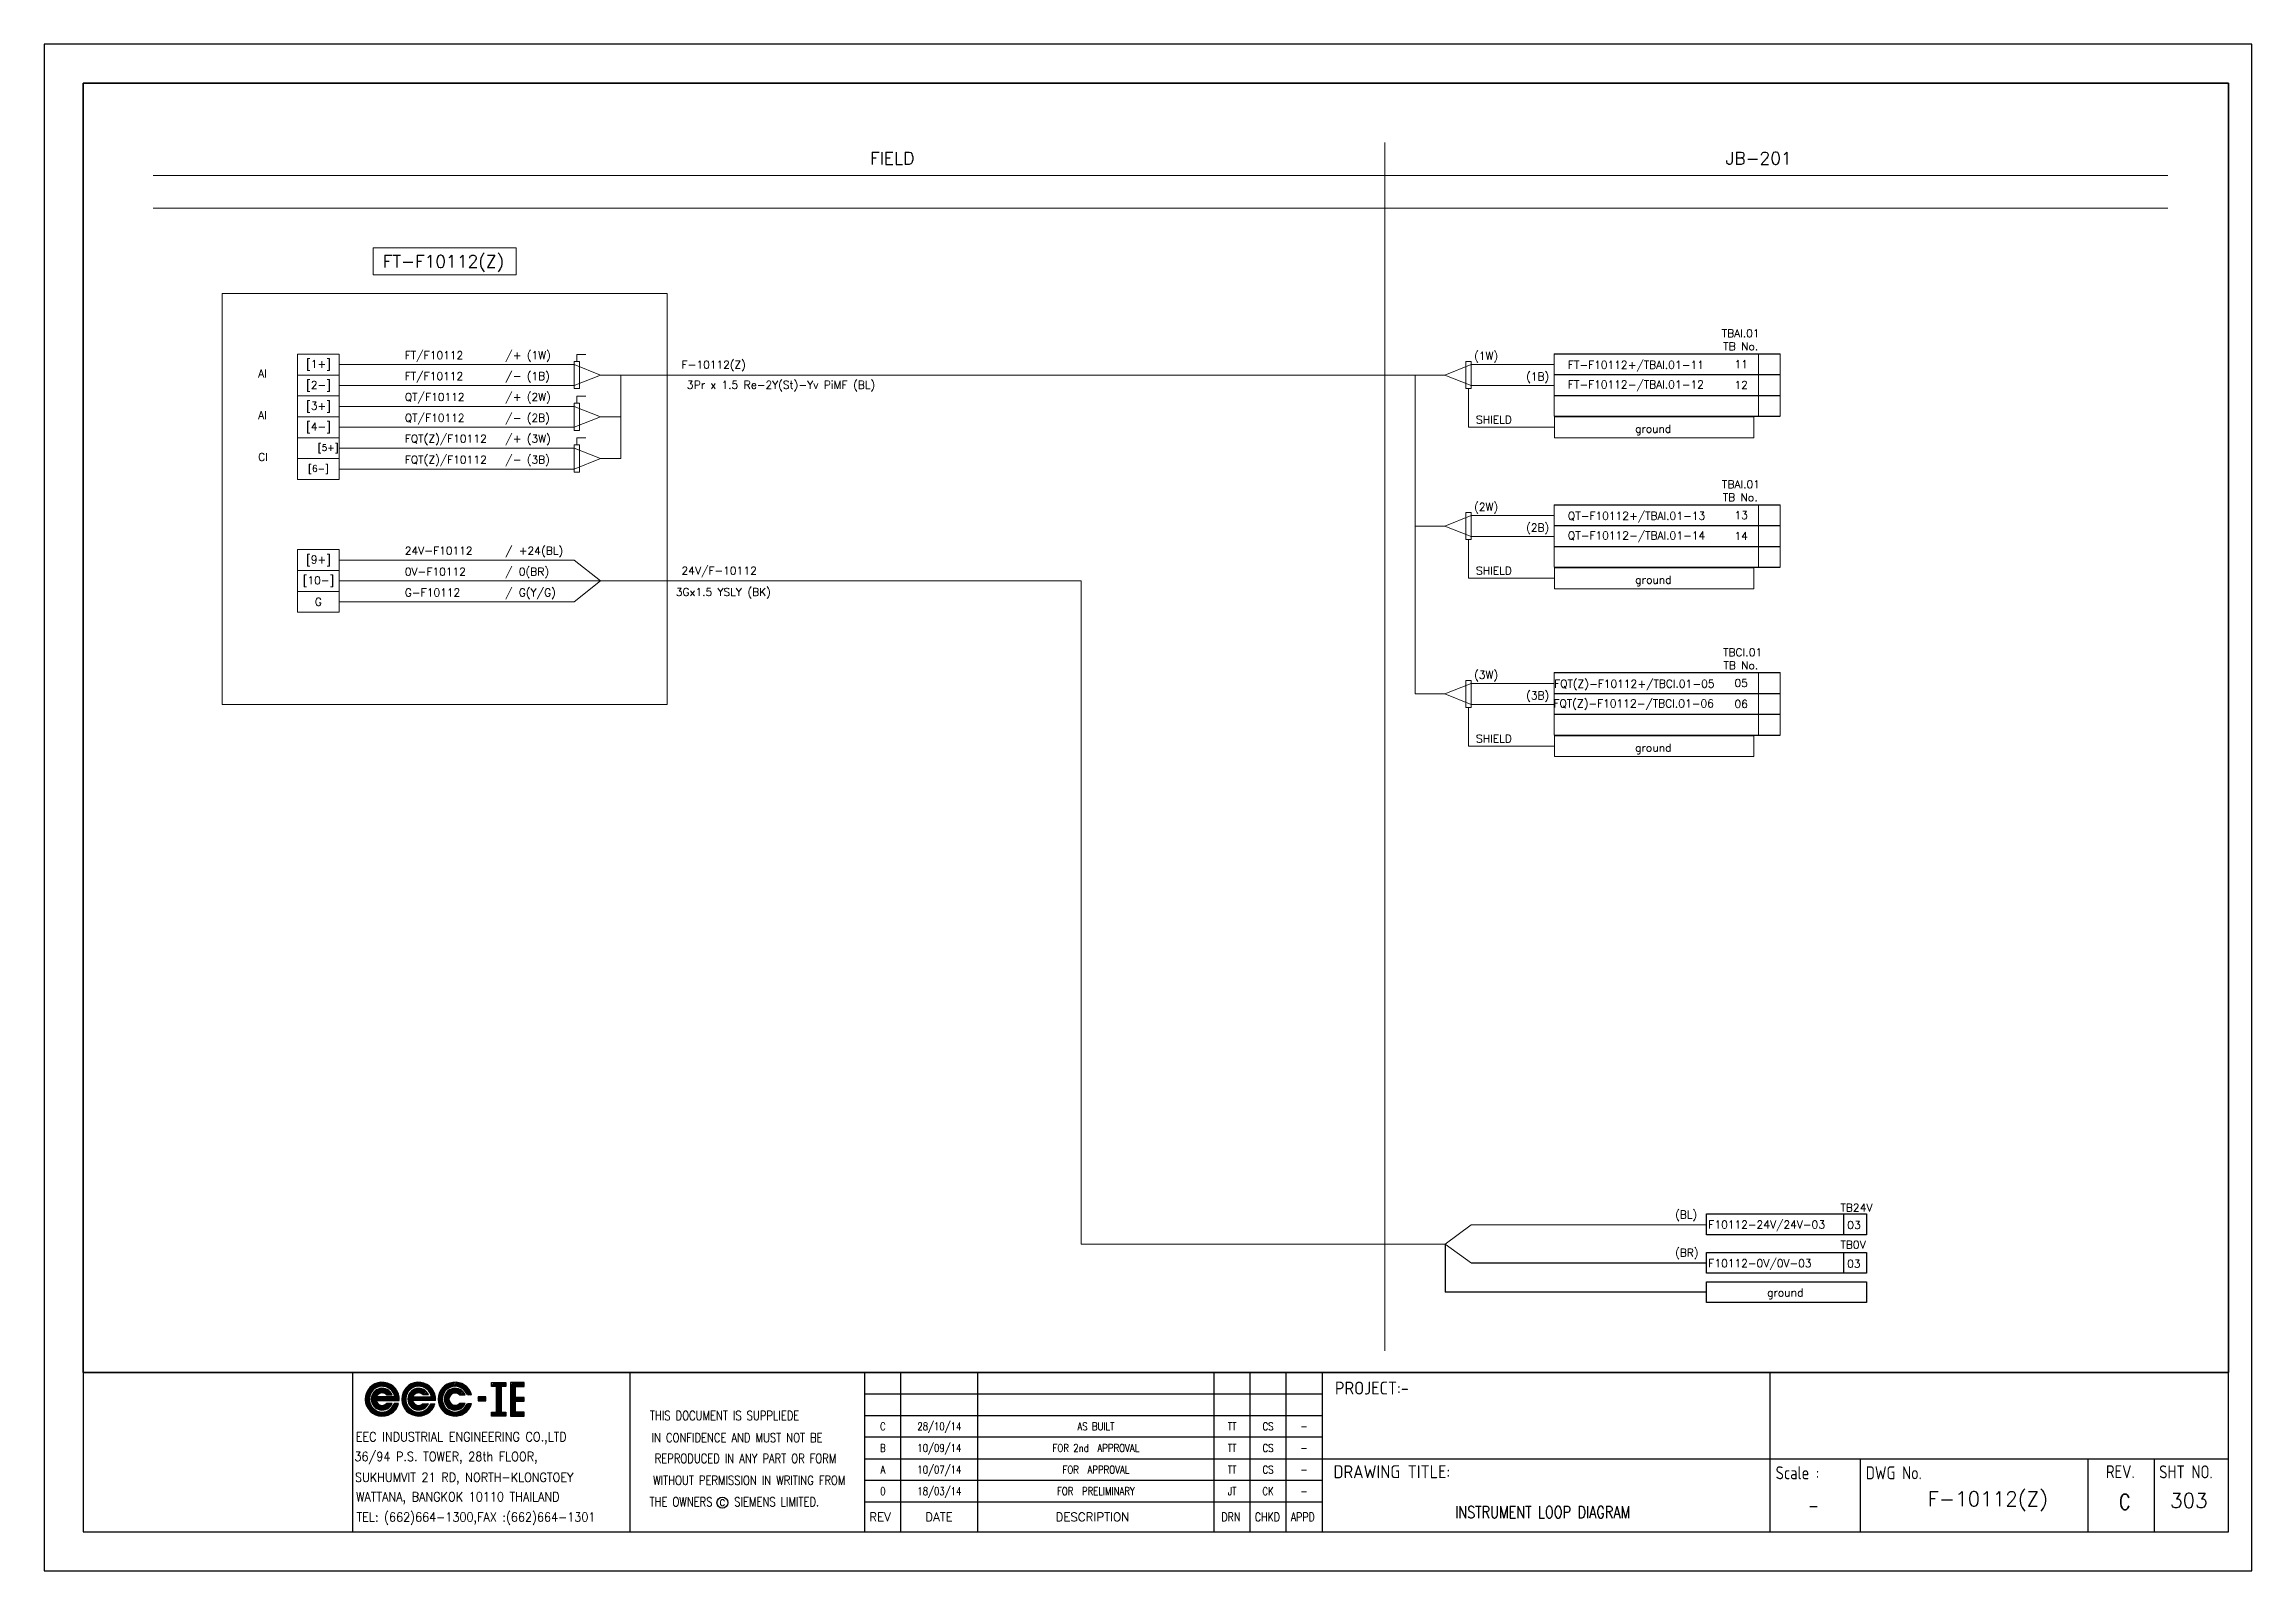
# Model space of a CAD drawing. Header units: millimetres. Extents: x -14942 to 24072, y -50285 to 2207.
# Drawn here: x 1597.5 to 2020.5, y -4897.6 to -4605.1 of the extents above; entities that cross this region are included whole.
import ezdxf
from ezdxf.enums import TextEntityAlignment as Align

# ---------------------------------------------------------------- set-up
doc = ezdxf.new("R2010")
doc.units = ezdxf.units.MM
doc.header["$MEASUREMENT"] = 0
doc.layers.get('0').update_dxf_attribs({"linetype": 'CONTINUOUS'})
for name, color, linetype in [('52049_PAPER A4$0$Frame_A1', 253, 'CONTINUOUS'), ('BORDER', 3, 'CONTINUOUS'), ('INSTRU', 4, 'CONTINUOUS'), ('INSTRUMENT', 1, 'CONTINUOUS'), ('LINE', 3, 'CONTINUOUS'), ('TEXT', 2, 'CONTINUOUS')]:
    doc.layers.add(name, color=color, linetype=linetype)
doc.styles.add('52049_PAPER A4$0$ISO Proportional', font='isocp.shx')
doc.styles.add('52049_PAPER A4$0$ROMANS', font='isocp.shx')
doc.styles.add('52049_PAPER A4$0$Romans-title', font='romans.shx')
doc.styles.add('ROMANS', font='romans')

# ---------------------------------------------------------------- blocks, each defined once
blk = doc.blocks.new('52049_PAPER A4$0$eec-ie')
at = {"layer": '52049_PAPER A4$0$Frame_A1', "color": 0, "lineweight": -3}
for p, q in [((0, 0), (0.87, 0.87)), ((0, -0.08), (0.3, 0.22)), ((0, -0.16), (0.26, 0.1)), ((0, -0.23), (0.24, 0)), ((0.01, 0.09), (0.78, 0.86)), ((0.04, 0.2), (0.68, 0.83)), ((0.09, 0.32), (0.55, 0.78)), ((0.26, 0.57), (0.3, 0.62)), ((0.34, -0.12), (1, 0.53)), ((0.35, -0.04), (0.92, 0.53)), ((0.35, -0.19), (1.07, 0.52)), ((0.36, 0.05), (0.82, 0.51)), ((0.37, -0.26), (0.66, 0.04)), ((0.39, -0.32), (0.74, 0.04)), ((0.4, 0.17), (0.7, 0.47)), ((0.41, -0.37), (0.82, 0.04)), ((1.69, 0.04), (0.64, 0.04)), ((0.65, 0.57), (0.96, 0.88)), ((0.68, -0.17), (0.9, 0.04)), ((0.76, -0.17), (0.98, 0.04)), ((0.77, 0.62), (1.03, 0.88)), ((0.84, -0.17), (1.05, 0.04)), ((0.87, 0.64), (1.1, 0.87)), ((0.87, 0.25), (1.13, 0.51)), ((0.92, -0.17), (1.13, 0.04)), ((0.95, 0.64), (1.17, 0.86)), ((0.96, 0.26), (1.19, 0.49)), ((1, -0.17), (1.21, 0.04)), ((1.03, 0.64), (1.23, 0.84)), ((1.03, 0.25), (1.24, 0.46)), ((1.07, -0.17), (1.29, 0.04)), ((1.09, 0.24), (1.29, 0.44)), ((1.1, 0.63), (1.29, 0.82)), ((1.15, 0.21), (1.34, 0.4)), ((1.15, -0.17), (1.37, 0.04)), ((1.16, 0.62), (1.35, 0.8)), ((1.19, 0.18), (1.38, 0.37)), ((1.22, 0.6), (1.4, 0.78)), ((1.22, 0.15), (1.54, 0.15)), ((1.23, -0.17), (1.44, 0.04)), ((1.25, 0.15), (1.42, 0.33)), ((1.28, 0.57), (1.45, 0.75)), ((1.31, -0.17), (1.52, 0.04)), ((1.32, 0.15), (1.46, 0.29)), ((1.33, 0.55), (1.5, 0.72)), ((1.38, 0.52), (1.54, 0.69)), ((1.39, -0.17), (1.6, 0.04)), ((1.4, 0.15), (1.49, 0.24)), ((1.42, 0.49), (1.59, 0.65)), ((1.46, 0.45), (1.63, 0.62)), ((1.46, -0.17), (1.68, 0.04)), ((1.48, 0.15), (1.52, 0.19)), ((1.5, 0.41), (1.67, 0.58)), ((1.54, 0.37), (1.71, 0.54)), ((1.54, -0.17), (1.9, 0.18)), ((1.57, 0.33), (1.74, 0.49)), ((1.6, 0.28), (1.77, 0.45)), ((1.62, -0.17), (1.91, 0.12)), ((1.63, 0.23), (1.8, 0.4)), ((1.65, 0.17), (1.83, 0.35)), ((1.67, 0.11), (1.86, 0.3)), ((1.69, 0.05), (1.88, 0.24)), ((1.7, -0.17), (1.93, 0.06)), ((2.09, -0.09), (2.37, 0.19)), ((2.1, -0.01), (2.51, 0.41)), ((2.1, -0.17), (2.34, 0.08)), ((2.11, 0.08), (2.88, 0.86)), ((2.13, 0.18), (2.78, 0.83)), ((2.18, 0.31), (2.65, 0.78)), ((2.31, 0.52), (2.45, 0.65)), ((2.44, -0.05), (3.02, 0.52)), ((2.44, -0.13), (3.1, 0.52)), ((2.45, -0.2), (2.78, 0.13)), ((2.46, 0.04), (2.93, 0.51)), ((2.46, -0.26), (2.76, 0.04)), ((2.48, -0.32), (2.84, 0.04)), ((2.49, 0.15), (2.81, 0.47)), ((2.56, 0.45), (2.97, 0.87)), ((2.72, -0.17), (2.92, 0.04)), ((2.73, 0.04), (3.79, 0.04)), ((2.77, 0.59), (3.06, 0.87)), ((2.79, -0.17), (3, 0.04)), ((2.84, 0.19), (3.17, 0.51)), ((2.87, -0.17), (3.08, 0.04)), ((2.89, 0.63), (3.13, 0.87)), ((2.95, -0.17), (3.15, 0.04)), ((2.98, 0.64), (3.2, 0.86)), ((2.98, 0.26), (3.23, 0.5)), ((3.03, -0.17), (3.23, 0.04)), ((3.06, 0.65), (3.27, 0.85)), ((3.07, 0.26), (3.29, 0.48)), ((3.11, -0.17), (3.31, 0.04)), ((3.14, 0.64), (3.33, 0.83)), ((3.14, 0.25), (3.34, 0.46)), ((3.18, -0.17), (3.39, 0.04)), ((3.2, 0.24), (3.39, 0.43)), ((3.21, 0.63), (3.39, 0.81)), ((3.25, 0.21), (3.44, 0.4)), ((3.26, -0.17), (3.47, 0.04)), ((3.27, 0.62), (3.44, 0.79)), ((3.29, 0.18), (3.48, 0.36)), ((3.62, 0.16), (3.31, 0.16)), ((3.33, 0.6), (3.5, 0.77)), ((3.34, -0.17), (3.54, 0.04)), ((3.36, 0.16), (3.52, 0.32)), ((3.38, 0.57), (3.55, 0.74)), ((3.42, -0.17), (3.62, 0.04)), ((3.43, 0.55), (3.59, 0.71)), ((3.43, 0.16), (3.55, 0.28)), ((3.48, 0.52), (3.64, 0.68)), ((3.5, -0.17), (3.7, 0.04)), ((3.51, 0.16), (3.58, 0.23)), ((3.52, 0.48), (3.68, 0.64)), ((3.57, 0.45), (3.72, 0.61)), ((3.57, -0.17), (3.78, 0.04)), ((3.59, 0.16), (3.61, 0.18)), ((3.6, 0.41), (3.76, 0.57)), ((3.64, 0.37), (3.8, 0.53)), ((3.65, -0.17), (3.99, 0.17)), ((3.67, 0.32), (3.83, 0.48)), ((3.7, 0.27), (3.87, 0.44)), ((3.73, 0.22), (3.9, 0.39)), ((3.73, -0.17), (4, 0.11)), ((3.75, 0.17), (3.92, 0.34)), ((3.77, 0.11), (3.95, 0.28)), ((3.79, 0.05), (3.97, 0.23)), ((3.81, -0.17), (4.02, 0.04)), ((4.18, -0.03), (4.57, 0.36)), ((4.18, -0.11), (4.47, 0.18)), ((4.18, -0.18), (4.43, 0.07)), ((4.19, 0.06), (5, 0.86)), ((4.21, 0.16), (4.9, 0.84)), ((4.25, 0.28), (4.78, 0.8)), ((4.34, 0.45), (4.61, 0.71)), ((4.53, -0.15), (5.2, 0.53)), ((4.53, -0.07), (5.13, 0.53)), ((4.54, 0.02), (5.04, 0.52)), ((4.54, -0.22), (4.86, 0.1)), ((4.57, 0.12), (4.93, 0.49)), ((4.69, 0.48), (5.08, 0.87)), ((4.69, 0.32), (4.73, 0.37)), ((4.88, 0.59), (5.16, 0.88)), ((4.96, 0.2), (5.27, 0.52)), ((4.99, 0.63), (5.24, 0.87)), ((5.08, 0.64), (5.31, 0.86)), ((5.09, 0.25), (5.33, 0.5)), ((5.16, 0.64), (5.37, 0.85)), ((5.17, 0.26), (5.39, 0.48)), ((5.24, 0.64), (5.43, 0.83)), ((5.24, 0.25), (5.44, 0.46)), ((5.3, 0.63), (5.49, 0.82)), ((5.3, 0.23), (5.49, 0.43)), ((5.35, 0.2), (5.54, 0.39)), ((5.37, 0.61), (5.55, 0.79)), ((5.39, 0.17), (5.58, 0.36)), ((5.4, 0.15), (5.72, 0.15)), ((5.42, 0.59), (5.6, 0.77)), ((5.46, 0.15), (5.62, 0.32)), ((5.48, 0.57), (5.65, 0.74)), ((5.53, 0.54), (5.7, 0.71)), ((5.53, 0.15), (5.65, 0.27)), ((5.58, 0.51), (5.74, 0.68)), ((5.61, 0.15), (5.68, 0.23)), ((5.62, 0.47), (5.79, 0.64)), ((5.66, 0.44), (5.83, 0.6)), ((5.69, 0.15), (5.71, 0.18)), ((5.7, 0.4), (5.87, 0.56)), ((5.73, 0.36), (5.9, 0.52)), ((5.77, 0.31), (5.94, 0.48)), ((5.8, 0.26), (5.97, 0.43)), ((5.82, 0.21), (6, 0.38)), ((5.85, 0.15), (6.02, 0.33)), ((6.09, 0.15), (5.85, 0.15)), ((5.92, 0.15), (6.05, 0.28)), ((6, 0.15), (6.07, 0.22)), ((6.08, 0.15), (6.09, 0.16)), ((6.9, 0.04), (6.46, 0.04)), ((6.46, 0.04), (6.46, -0.18)), ((6.46, -0.01), (6.51, 0.04)), ((6.46, -0.09), (6.59, 0.04)), ((6.46, -0.17), (6.66, 0.04)), ((6.52, -0.18), (6.74, 0.04)), ((6.6, -0.18), (6.82, 0.04)), ((6.68, -0.18), (6.9, 0.04)), ((6.9, -0.18), (6.9, 0.04)), ((7.23, 0.68), (7.41, 0.86)), ((7.27, 0.64), (7.49, 0.86)), ((7.35, 0.64), (7.57, 0.86)), ((7.43, 0.64), (7.65, 0.86)), ((7.5, 0.64), (7.72, 0.86)), ((7.51, 0.57), (7.8, 0.86)), ((7.51, 0.49), (7.88, 0.86)), ((7.51, 0.41), (7.96, 0.86)), ((7.51, 0.34), (7.78, 0.61)), ((7.51, 0.26), (7.78, 0.53)), ((7.51, 0.18), (7.78, 0.45)), ((7.51, 0.1), (7.78, 0.38)), ((7.51, 0.02), (7.78, 0.3)), ((7.51, -0.05), (7.78, 0.22)), ((7.51, -0.13), (7.78, 0.14)), ((7.51, -0.21), (7.78, 0.07)), ((7.82, 0.64), (8.04, 0.86)), ((7.89, 0.64), (8.06, 0.81)), ((7.97, 0.64), (8.06, 0.73)), ((8.05, 0.64), (8.06, 0.65)), ((8.33, 0.46), (8.74, 0.86)), ((8.33, 0.54), (8.66, 0.86)), ((8.33, 0.38), (8.82, 0.86)), ((8.33, 0.69), (8.5, 0.86)), ((8.33, 0.62), (8.58, 0.86)), ((8.33, 0.3), (8.61, 0.58)), ((8.33, 0.23), (8.61, 0.5)), ((8.33, 0.15), (8.61, 0.42)), ((8.33, 0.07), (8.61, 0.35)), ((8.33, -0.01), (8.61, 0.27)), ((8.33, -0.09), (8.61, 0.19)), ((8.33, -0.16), (8.61, 0.11)), ((8.33, -0.24), (8.61, 0.03)), ((8.33, -0.4), (8.74, 0.01)), ((8.33, -0.32), (8.66, 0.01)), ((8.33, -0.48), (8.82, 0.01)), ((8.67, 0.64), (8.89, 0.86)), ((8.68, -0.21), (8.9, 0.01)), ((8.75, 0.64), (8.97, 0.86)), ((8.75, -0.21), (8.97, 0.01)), ((8.83, 0.64), (9.05, 0.86)), ((8.83, -0.21), (9.05, 0.01)), ((8.91, 0.64), (9.11, 0.84)), ((8.99, 0.64), (9.11, 0.76)), ((9.06, 0.64), (9.11, 0.69)), ((0.02, -0.3), (0.23, -0.08)), ((0.03, -0.36), (0.23, -0.16)), ((0.05, -0.42), (0.24, -0.23)), ((0.07, -0.47), (0.26, -0.29)), ((0.1, -0.53), (0.27, -0.35)), ((0.12, -0.58), (0.3, -0.4)), ((0.15, -0.63), (0.32, -0.46)), ((0.19, -0.67), (0.35, -0.5)), ((0.22, -0.72), (0.39, -0.55)), ((0.26, -0.76), (0.42, -0.59)), ((0.3, -0.8), (0.46, -0.63)), ((0.34, -0.83), (0.5, -0.67)), ((0.38, -0.87), (0.55, -0.7)), ((0.42, -0.9), (0.59, -0.73)), ((0.44, -0.42), (0.64, -0.22)), ((0.47, -0.47), (0.66, -0.27)), ((0.47, -0.93), (0.65, -0.76)), ((0.5, -0.51), (0.69, -0.32)), ((0.52, -0.96), (0.7, -0.78)), ((0.54, -0.55), (0.73, -0.36)), ((0.58, -0.59), (0.78, -0.39)), ((0.58, -0.98), (0.76, -0.8)), ((0.62, -0.17), (1.94, -0.17)), ((0.63, -0.62), (0.83, -0.42)), ((0.63, -1.01), (0.82, -0.82)), ((0.68, -0.65), (0.89, -0.44)), ((0.69, -1.03), (0.89, -0.83)), ((0.73, -0.67), (0.96, -0.45)), ((0.75, -1.04), (0.96, -0.83)), ((0.79, -0.69), (1.04, -0.44)), ((0.82, -1.05), (1.04, -0.83)), ((0.85, -0.71), (1.19, -0.37)), ((0.89, -1.06), (1.14, -0.81)), ((0.92, -0.72), (1.29, -0.34)), ((0.96, -1.07), (1.25, -0.77)), ((1, -0.72), (1.37, -0.34)), ((1.04, -1.06), (1.76, -0.34)), ((1.09, -0.71), (1.45, -0.34)), ((1.13, -1.05), (1.84, -0.34)), ((1.2, -0.67), (1.53, -0.34)), ((1.54, -0.34), (1.22, -0.34)), ((1.23, -1.03), (1.9, -0.36)), ((1.35, -0.99), (1.86, -0.48)), ((1.53, -0.88), (1.76, -0.66)), ((1.65, -0.38), (1.68, -0.34)), ((1.91, -0.34), (1.66, -0.34)), ((1.78, -0.17), (1.94, -0.01)), ((1.85, -0.17), (1.94, -0.09)), ((1.93, -0.17), (1.94, -0.17)), ((2.1, -0.24), (2.32, -0.02)), ((2.11, -0.3), (2.32, -0.1)), ((2.13, -0.36), (2.32, -0.17)), ((2.15, -0.42), (2.33, -0.24)), ((2.17, -0.48), (2.35, -0.3)), ((2.2, -0.53), (2.37, -0.36)), ((2.22, -0.58), (2.39, -0.42)), ((2.25, -0.63), (2.42, -0.47)), ((2.29, -0.68), (2.45, -0.51)), ((2.32, -0.72), (2.48, -0.56)), ((2.36, -0.76), (2.52, -0.6)), ((2.4, -0.8), (2.56, -0.64)), ((2.44, -0.84), (2.6, -0.68)), ((2.48, -0.87), (2.64, -0.71)), ((2.51, -0.38), (2.71, -0.17)), ((2.53, -0.9), (2.69, -0.74)), ((2.54, -0.43), (2.73, -0.23)), ((2.57, -0.47), (2.76, -0.28)), ((2.58, -0.93), (2.74, -0.77)), ((2.6, -0.51), (2.79, -0.33)), ((2.63, -0.96), (2.8, -0.79)), ((2.64, -0.55), (2.83, -0.37)), ((2.68, -0.98), (2.86, -0.81)), ((2.69, -0.59), (2.87, -0.4)), ((4.02, -0.17), (2.71, -0.17)), ((2.73, -0.62), (2.93, -0.43)), ((2.74, -1.01), (2.92, -0.82)), ((2.78, -0.65), (2.99, -0.44)), ((2.8, -1.02), (2.99, -0.83)), ((2.84, -0.67), (3.06, -0.45)), ((2.86, -1.04), (3.06, -0.84)), ((2.9, -0.69), (3.14, -0.44)), ((2.92, -1.05), (3.14, -0.83)), ((2.96, -0.7), (3.32, -0.35)), ((2.99, -1.06), (3.24, -0.81)), ((3.03, -0.71), (3.39, -0.35)), ((3.07, -1.06), (3.36, -0.77)), ((3.11, -0.71), (3.47, -0.35)), ((3.15, -1.06), (3.86, -0.35)), ((3.2, -0.7), (3.55, -0.35)), ((3.24, -1.04), (3.94, -0.35)), ((3.31, -0.35), (3.62, -0.35)), ((3.32, -0.65), (3.62, -0.36)), ((3.35, -1.02), (3.98, -0.38)), ((3.48, -0.97), (3.93, -0.51)), ((3.74, -0.39), (3.78, -0.35)), ((3.76, -0.35), (3.99, -0.35)), ((3.89, -0.17), (4.02, -0.03)), ((3.96, -0.17), (4.03, -0.11)), ((4.19, -0.25), (4.42, -0.03)), ((4.21, -0.32), (4.41, -0.11)), ((4.22, -0.38), (4.42, -0.18)), ((4.24, -0.44), (4.43, -0.25)), ((4.26, -0.49), (4.45, -0.31)), ((4.29, -0.54), (4.47, -0.37)), ((4.32, -0.59), (4.49, -0.42)), ((4.35, -0.64), (4.52, -0.47)), ((4.38, -0.69), (4.55, -0.52)), ((4.42, -0.73), (4.58, -0.56)), ((4.45, -0.77), (4.62, -0.6)), ((4.49, -0.81), (4.66, -0.64)), ((4.53, -0.84), (4.7, -0.68)), ((4.56, -0.28), (4.8, -0.03)), ((4.58, -0.33), (4.8, -0.11)), ((4.58, -0.88), (4.75, -0.71)), ((4.6, -0.39), (4.81, -0.18)), ((4.62, -0.91), (4.8, -0.74)), ((4.63, -0.44), (4.83, -0.24)), ((4.66, -0.48), (4.86, -0.29)), ((4.67, -0.94), (4.85, -0.77)), ((4.7, -0.52), (4.89, -0.33)), ((4.72, -0.97), (4.9, -0.79)), ((4.74, -0.56), (4.93, -0.37)), ((4.78, -0.6), (4.98, -0.4)), ((4.78, -0.99), (4.96, -0.81)), ((4.83, -0.63), (5.03, -0.43)), ((4.83, -1.01), (5.03, -0.82)), ((4.88, -0.66), (5.09, -0.44)), ((4.89, -1.03), (5.1, -0.83)), ((4.93, -0.68), (5.17, -0.45)), ((4.96, -1.05), (5.17, -0.83)), ((4.99, -0.7), (5.26, -0.43)), ((5.02, -1.06), (5.26, -0.82)), ((5.06, -0.71), (5.43, -0.34)), ((5.09, -1.06), (5.36, -0.8)), ((5.13, -0.72), (5.5, -0.34)), ((5.17, -1.07), (5.49, -0.75)), ((5.21, -0.71), (5.58, -0.34)), ((5.25, -1.06), (5.97, -0.34)), ((5.3, -0.7), (5.66, -0.34)), ((5.35, -1.05), (6.05, -0.34)), ((5.72, -0.34), (5.4, -0.34)), ((5.43, -0.65), (5.71, -0.37)), ((5.45, -1.02), (6.07, -0.4)), ((5.58, -0.96), (6.02, -0.53)), ((5.81, -0.43), (5.89, -0.34)), ((5.85, -0.34), (6.09, -0.34)), ((6.46, -0.18), (6.9, -0.18)), ((6.75, -0.18), (6.9, -0.04)), ((6.83, -0.18), (6.9, -0.12)), ((7.23, -0.95), (7.34, -0.84)), ((7.23, -0.88), (7.26, -0.84)), ((7.23, -1.03), (7.42, -0.84)), ((7.28, -1.07), (7.5, -0.84)), ((7.35, -1.07), (7.78, -0.64)), ((7.43, -1.07), (7.78, -0.71)), ((7.51, -0.29), (7.78, -0.01)), ((7.51, -0.37), (7.78, -0.09)), ((7.51, -0.44), (7.78, -0.17)), ((7.51, -0.52), (7.78, -0.25)), ((7.51, -0.6), (7.78, -0.32)), ((7.51, -0.68), (7.78, -0.4)), ((7.51, -0.76), (7.78, -0.48)), ((7.51, -0.83), (7.78, -0.56)), ((7.51, -1.07), (7.78, -0.79)), ((7.59, -1.07), (7.81, -0.84)), ((7.67, -1.07), (7.89, -0.84)), ((7.74, -1.07), (7.96, -0.84)), ((7.82, -1.07), (8.04, -0.84)), ((7.9, -1.07), (8.06, -0.91)), ((7.98, -1.07), (8.06, -0.98)), ((8.06, -1.07), (8.06, -1.06)), ((8.33, -0.55), (8.61, -0.28)), ((8.33, -0.63), (8.61, -0.36)), ((8.33, -0.71), (8.61, -0.43)), ((8.33, -0.79), (8.61, -0.51)), ((8.33, -0.86), (8.61, -0.59)), ((8.33, -0.94), (8.61, -0.67)), ((8.33, -1.02), (8.61, -0.75)), ((8.37, -1.07), (8.61, -0.82)), ((8.45, -1.07), (8.67, -0.84)), ((8.52, -1.07), (8.74, -0.84)), ((8.6, -1.07), (8.82, -0.84)), ((8.68, -1.07), (8.9, -0.84)), ((8.76, -1.07), (8.98, -0.84)), ((8.84, -1.07), (9.06, -0.84)), ((8.91, -0.21), (9.11, -0.02)), ((8.91, -1.07), (9.11, -0.87)), ((8.99, -0.21), (9.11, -0.09)), ((8.99, -1.07), (9.11, -0.95)), ((9.07, -0.21), (9.11, -0.17)), ((9.07, -1.07), (9.11, -1.03))]:
    blk.add_line(p, q, dxfattribs=at)
for points in [[(7.23, 0.86), (8.06, 0.86), (8.06, 0.64), (7.78, 0.64), (7.78, -0.84), (8.06, -0.84), (8.06, -1.07), (7.23, -1.07), (7.23, -0.84), (7.51, -0.84), (7.51, 0.64), (7.23, 0.64)], [(8.61, 0.01), (8.61, 0.64), (9.11, 0.64), (9.11, 0.86), (8.33, 0.86), (8.33, -1.07), (9.11, -1.07), (9.11, -0.84), (8.61, -0.84), (8.61, -0.21), (9.11, -0.21), (9.11, 0.01)]]:
    blk.add_lwpolyline(points, close=True, dxfattribs=at)
for centre, radius, start, end in [((0.97, -0.09), 0.972, 355.3439, 345.1466), ((0.97, -0.09), 0.737, 10.5243, 340.256), ((0.97, -0.09), 0.623, 23.5697, 336.4303), ((0.97, -0.09), 0.354, 44.7876, 157.6107), ((3.06, -0.09), 0.967, 355.6074, 344.7747), ((3.06, -0.09), 0.742, 10.0766, 339.9937), ((3.06, -0.09), 0.618, 24.2545, 335.7455), ((3.06, -0.09), 0.358, 45.1096, 158.7579), ((5.15, -0.09), 0.972, 14.8534, 345.1466), ((5.15, -0.09), 0.737, 19.744, 340.256), ((5.15, -0.09), 0.623, 23.5697, 336.4303), ((5.15, -0.09), 0.354, 44.7876, 315.2124), ((0.97, -0.09), 0.354, 192.8901, 315.2124), ((3.06, -0.09), 0.358, 191.9242, 314.8904)]:
    blk.add_arc(centre, radius, start, end, dxfattribs=at)
blk = doc.blocks.new('52049_PAPER A4$0$eec logo')
at = {"color": 7, "xscale": 2.786697286423482, "yscale": 2.786697286423482, "zscale": 2.786697286423482}
blk.add_blockref('52049_PAPER A4$0$eec-ie', (50.01, 25.95), dxfattribs=at)
blk = doc.blocks.new('A$C089E5181')
at = {"color": 3}
for p, q in [((-415.5, 38.01), (-4.5, 38.01)), ((-363.94, 38.01), (-363.94, 7.5)), ((-310.77, 38.01), (-310.77, 7.5)), ((-265.75, 7.5), (-265.75, 38.01)), ((-258.85, 7.5), (-258.85, 38.01)), ((-244.11, 7.5), (-244.11, 38.01)), ((-198.84, 7.5), (-198.84, 38.01)), ((-191.95, 7.5), (-191.95, 38.01)), ((-185.05, 7.5), (-185.05, 38.01)), ((-178.16, 38.01), (-178.16, 7.5)), ((-92.38, 38.01), (-92.38, 7.5)), ((-178.16, 21.46), (-4.5, 21.46)), ((-75.06, 21.46), (-75.06, 7.5)), ((-31.4, 21.46), (-31.4, 7.5)), ((-18.75, 21.46), (-18.75, 7.5)), ((-265.75, 13.19), (-178.16, 13.19))]:
    blk.add_line(p, q, dxfattribs=at)
at = {"color": 1}
for p, q in [((-178.16, 33.87), (-265.75, 33.87)), ((-265.75, 29.74), (-178.16, 29.74)), ((-178.16, 25.6), (-265.75, 25.6)), ((-265.75, 21.46), (-178.16, 21.46)), ((-178.16, 17.33), (-265.75, 17.33))]:
    blk.add_line(p, q, dxfattribs=at)
at = {"color": 7}
for p, q in [((-4.5, 38.01), (-96.38, 38.01)), ((-92.38, 38.01), (-92.38, 19.85))]:
    blk.add_line(p, q, dxfattribs=at)
blk.add_lwpolyline([(0, 0), (0, 292.5), (-423, 292.5), (-423, 0)], close=True, dxfattribs=at)
blk.add_lwpolyline([(-415.5, 285), (-4.5, 285), (-4.5, 38.01), (-415.5, 38.01)], close=True)
at = {"color": 3}
blk.add_lwpolyline([(-4.5, 7.5), (-4.5, 285), (-415.5, 285), (-415.5, 7.5)], close=True, dxfattribs=at)
at = {"color": 2}
blk.add_circle((-293.05, 13.05), 1.05, dxfattribs=at)
at = {"color": 3, "xscale": 1.200000000000001, "yscale": 1.200000000000001, "zscale": 1.200000000000001}
blk.add_blockref('52049_PAPER A4$0$eec logo', (-421.49, 2.05), dxfattribs=at)
at = {"color": 2, "style": '52049_PAPER A4$0$ISO Proportional'}
for s, height, p in [('PROJECT:-', 2.482, (-168.61, 35.02)), ('DRAWING TITLE:', 2.4821, (-164.78, 18.99))]:
    blk.add_text(s, height=height, dxfattribs=at).set_placement(p, align=Align.MIDDLE_CENTER)
at = {"color": 2, "style": '52049_PAPER A4$0$Romans-title', "width": 0.8}
for s, p in [('THIS DOCUMENT IS SUPPLIEDE', (-292.63, 29.75)), ('IN CONFIDENCE AND MUST NOT BE', (-290.24, 25.51)), (' REPRODUCED IN ANY PART OR FORM', (-289.1, 21.53)), (' WITHOUT PERMISSION IN WRITING FROM ', (-287.9, 17.35)), ('THE OWNERS   SIEMENS LIMITED. ', (-290.28, 13.22))]:
    blk.add_text(s, height=1.75, dxfattribs=at).set_placement(p, align=Align.MIDDLE)
at = {"color": 2, "style": '52049_PAPER A4$0$Romans-title'}
for s, height, width, p in [('EEC INDUSTRIAL ENGINEERING CO.,LTD', 1.75, 0.9, (-363.31, 24.81)), ('36/94 P.S. TOWER, 28th FLOOR,', 1.75, 0.9, (-363.55, 21.03, -1.75)), ('SUKHUMVIT 21 RD, NORTH-KLONGTOEY', 1.75, 0.9, (-363.45, 17.05, -1.75)), ('WATTANA, BANGKOK 10110 THAILAND ', 1.75, 0.9, (-363.25, 13.31, -1.75)), ('TEL: (662)664-1300,FAX :(662)664-1301', 1.75, 0.9, (-363.14, 9.42, -1.75)), ('DRN', 1.655, 0.8, (-197.44, 9.49)), ('CHKD', 1.655, 0.8, (-191.03, 9.49)), ('APPD', 1.655, 0.8, (-184.14, 9.49))]:
    blk.add_text(s, height=height, dxfattribs=dict(at, width=width)).set_placement(p)
at = {"color": 2}
for s, height, style, width, p in [('C', 1.5, '52049_PAPER A4$0$Romans-title', 0.8, (-262.3, 27.67)), ('28/10/14', 1.5, '52049_PAPER A4$0$Romans-title', 0.8, (-251.48, 27.67)), ('AS BUILT', 1.5, '52049_PAPER A4$0$Romans-title', 0.8, (-221.48, 27.67)), ('TT', 1.5, '52049_PAPER A4$0$Romans-title', 0.8, (-195.39, 27.67)), ('CS', 1.5, '52049_PAPER A4$0$Romans-title', 0.8, (-188.5, 27.67)), ('-', 1.5, '52049_PAPER A4$0$Romans-title', 0.8, (-181.6, 27.67)), ('B', 1.5, '52049_PAPER A4$0$Romans-title', 0.8, (-262.3, 23.53)), ('10/09/14', 1.5, '52049_PAPER A4$0$Romans-title', 0.8, (-251.48, 23.53)), ('FOR 2nd  APPROVAL', 1.5, '52049_PAPER A4$0$Romans-title', 0.8, (-221.48, 23.53)), ('TT', 1.5, '52049_PAPER A4$0$Romans-title', 0.8, (-195.39, 23.53)), ('CS', 1.5, '52049_PAPER A4$0$Romans-title', 0.8, (-188.5, 23.53)), ('-', 1.5, '52049_PAPER A4$0$Romans-title', 0.8, (-181.6, 23.53)), ('A', 1.5, '52049_PAPER A4$0$Romans-title', 0.8, (-262.3, 19.39)), ('10/07/14', 1.5, '52049_PAPER A4$0$Romans-title', 0.8, (-251.48, 19.39)), ('FOR  APPROVAL', 1.5, '52049_PAPER A4$0$Romans-title', 0.8, (-221.48, 19.39)), ('TT', 1.5, '52049_PAPER A4$0$Romans-title', 0.8, (-195.39, 19.39)), ('CS', 1.5, '52049_PAPER A4$0$Romans-title', 0.8, (-188.5, 19.39)), ('-', 1.5, '52049_PAPER A4$0$Romans-title', 0.8, (-181.6, 19.39)), ('Scale :', 2.482, '52049_PAPER A4$0$ROMANS', 0.9, (-87.06, 18.78)), ('DWG No.', 2.482, '52049_PAPER A4$0$ROMANS', 0.9, (-68.61, 18.78)), ('REV.', 2.482, '52049_PAPER A4$0$ROMANS', 0.9, (-25.21, 18.99)), ('SHT NO.', 2.482, '52049_PAPER A4$0$ROMANS', 0.9, (-12.64, 18.96)), ('0', 1.5, '52049_PAPER A4$0$Romans-title', 0.8, (-262.3, 15.26)), ('18/03/14', 1.5, '52049_PAPER A4$0$Romans-title', 0.8, (-251.48, 15.26)), ('FOR  PRELIMINARY', 1.5, '52049_PAPER A4$0$Romans-title', 0.8, (-221.48, 15.26)), ('JT', 1.5, '52049_PAPER A4$0$Romans-title', 0.8, (-195.39, 15.26)), ('CK', 1.5, '52049_PAPER A4$0$Romans-title', 0.8, (-188.5, 15.26)), ('-', 1.5, '52049_PAPER A4$0$Romans-title', 0.8, (-181.6, 15.26)), ('C', 3, '52049_PAPER A4$0$Romans-title', 0.8, (-24.36, 13.21)), ('-', 2.25, '52049_PAPER A4$0$Romans-title', 0.8, (-84, 12.48))]:
    blk.add_text(s, height=height, dxfattribs=dict(at, style=style, width=width)).set_placement(p, align=Align.MIDDLE_CENTER)
at = {"color": 2, "style": '52049_PAPER A4$0$Romans-title'}
blk.add_text('C', height=1.19, dxfattribs=at).set_placement((-293.05, 13.05), align=Align.MIDDLE)
for s, height, p in [('REV', 1.655, (-264.9, 9.49)), ('DATE', 1.655, (-254.17, 9.49)), ('DESCRIPTION', 1.6548, (-229.2, 9.49))]:
    blk.add_text(s, height=height, dxfattribs=at).set_placement(p)
at = {"layer": 'TEXT', "style": 'ROMANS', "width": 0.8}
blk.add_text('INSTRUMENT LOOP DIAGRAM ', height=2.25, dxfattribs=at).set_placement((-135.27, 11.24), align=Align.MIDDLE_CENTER)
blk = doc.blocks.new('Box')
at = {"layer": 'INSTRU', "color": 7, "lineweight": 13}
for p, q in [((660.48, -1853.29), (660.48, -1865.26)), ((699.59, -1853.29), (699.59, -1865.26)), ((703.72, -1853.29), (703.72, -1865.26))]:
    blk.add_line(p, q, dxfattribs=at)
at = {"layer": 'INSTRUMENT', "color": 7}
for p, q in [((660.48, -1853.29), (703.72, -1853.29)), ((660.48, -1857.28), (703.72, -1857.28)), ((660.48, -1861.27), (703.72, -1861.27)), ((660.48, -1865.26), (703.72, -1865.26))]:
    blk.add_line(p, q, dxfattribs=at)
blk = doc.blocks.new('AA')
at = {"layer": 'INSTRU', "color": 7, "lineweight": 13}
for p, q in [((660.4, -1836.06), (674.52, -1836.06)), ((660.4, -1836.06), (660.4, -1840.06)), ((667.71, -1836.06), (698.6, -1836.06)), ((698.6, -1836.06), (698.6, -1840.06)), ((660.41, -1840.06), (698.6, -1840.06))]:
    blk.add_line(p, q, dxfattribs=at)
at = {"layer": 'TEXT', "color": 7, "lineweight": 13, "style": 'ROMANS'}
blk.add_text('ground', height=1.5, dxfattribs=at).set_placement((675.86, -1839.1))
blk = doc.blocks.new('OO')
at = {"layer": 'INSTRUMENT', "color": 7}
blk.add_line((715.86, -2010.2), (715.86, -2014.19), dxfattribs=at)
blk.add_lwpolyline([(689.59, -2010.2), (720.26, -2010.2), (720.26, -2014.19), (689.59, -2014.19)], close=True, dxfattribs=at)
blk = doc.blocks.new('444')
at = {"layer": 'INSTRUMENT', "color": 7}
blk.add_lwpolyline([(850.71, -1511.74), (881.38, -1511.74), (881.38, -1515.73), (850.71, -1515.73)], close=True, dxfattribs=at)
at = {"layer": 'TEXT', "color": 7, "lineweight": 13, "style": 'ROMANS'}
blk.add_text('ground', height=1.5, dxfattribs=at).set_placement((862.34, -1514.57))

msp = doc.modelspace()

# ---------------------------------------------------------------- linework, layer by layer
at = {"layer": 'BORDER', "color": 7, "lineweight": 13, "ltscale": 2.5}
msp.add_line((1854.38, -4623.95), (1854.38, -4855.48), dxfattribs=at)
at = {"layer": 'BORDER', "color": 7, "lineweight": 13}
for p, q in [((1618.35, -4630.25), (2004.38, -4630.25)), ((1618.35, -4636.55), (2004.38, -4636.55))]:
    msp.add_line(p, q, dxfattribs=at)
at = {"layer": 'INSTRU', "color": 7, "lineweight": 13}
for p, q in [((1646.04, -4664.51), (1654.04, -4664.51)), ((1646.04, -4664.51), (1646.04, -4668.51)), ((1654.04, -4664.51), (1654.04, -4668.51)), ((1646.04, -4668.51), (1654.04, -4668.51)), ((1646.04, -4668.51), (1646.04, -4672.51)), ((1654.04, -4668.51), (1654.04, -4672.51)), ((1646.04, -4672.51), (1654.04, -4672.51)), ((1646.04, -4672.51), (1646.04, -4676.51)), ((1646.04, -4672.51), (1654.04, -4672.51)), ((1654.04, -4672.51), (1654.04, -4676.51)), ((1646.04, -4676.51), (1654.04, -4676.51)), ((1646.04, -4676.51), (1646.04, -4680.51)), ((1654.04, -4676.51), (1654.04, -4680.51)), ((1646.04, -4680.51), (1654.04, -4680.51)), ((1646.04, -4680.51), (1646.04, -4684.51)), ((1646.04, -4680.51), (1654.04, -4680.51)), ((1646.04, -4680.51), (1654.04, -4680.51)), ((1654.04, -4680.51), (1654.04, -4684.51)), ((1646.04, -4684.51), (1654.04, -4684.51)), ((1646.04, -4684.51), (1646.04, -4688.51)), ((1654.04, -4684.51), (1654.04, -4688.51)), ((1646.04, -4688.51), (1654.04, -4688.51)), ((1646.04, -4701.96), (1654.04, -4701.96)), ((1646.04, -4701.96), (1654.04, -4701.96)), ((1646.04, -4701.96), (1654.04, -4701.96)), ((1646.04, -4701.96), (1646.04, -4705.96)), ((1654.04, -4701.96), (1654.04, -4705.96)), ((1646.04, -4705.96), (1646.04, -4709.96)), ((1646.04, -4705.96), (1654.04, -4705.96)), ((1654.04, -4705.96), (1654.04, -4709.96)), ((1646.04, -4709.96), (1654.04, -4709.96)), ((1646.04, -4709.96), (1646.04, -4713.96)), ((1654.04, -4709.96), (1654.04, -4713.96)), ((1646.04, -4713.96), (1654.04, -4713.96))]:
    msp.add_line(p, q, dxfattribs=at)
at = {"layer": 'INSTRUMENT', "color": 7}
for p, q in [((1865.93, -4835.01), (1865.93, -4844.21)), ((1915.99, -4838.64), (1870.98, -4838.64)), ((1915.99, -4844.21), (1865.93, -4844.21))]:
    msp.add_line(p, q, dxfattribs=at)
at = {"layer": 'LINE', "color": 7, "lineweight": 13}
for p, q in [((1660.52, -4644.11), (1687.92, -4644.11)), ((1660.52, -4644.11), (1660.52, -4649.32)), ((1687.92, -4644.11), (1687.92, -4649.32)), ((1660.52, -4649.32), (1687.92, -4649.32)), ((1699.56, -4664.57), (1701.27, -4664.57)), ((1654.04, -4666.51), (1699.06, -4666.51)), ((1699.06, -4665.91), (1699.06, -4671.11)), ((1699.06, -4665.91), (1700.06, -4665.91)), ((1704.06, -4668.51), (1699.06, -4666.51)), ((1699.06, -4670.51), (1704.06, -4668.51)), ((1700.06, -4665.91), (1700.06, -4671.11)), ((1704.06, -4668.51), (1865.89, -4668.51)), ((1707.96, -4676.51), (1707.96, -4668.51)), ((1860.18, -4729.61), (1860.18, -4668.51)), ((1865.89, -4668.51), (1870.89, -4666.51)), ((1865.89, -4668.51), (1870.89, -4670.51)), ((1870.89, -4665.91), (1869.89, -4665.91)), ((1869.89, -4665.91), (1869.89, -4671.11)), ((1870.89, -4665.91), (1870.89, -4671.11)), ((1886.83, -4666.51), (1870.89, -4666.51)), ((1654.04, -4670.51), (1699.06, -4670.51)), ((1699.06, -4671.11), (1700.06, -4671.11)), ((1699.06, -4673.91), (1699.06, -4679.11)), ((1699.06, -4673.91), (1700.06, -4673.91)), ((1699.56, -4672.57), (1701.27, -4672.57)), ((1700.06, -4673.91), (1700.06, -4679.11)), ((1870.89, -4671.11), (1869.89, -4671.11)), ((1870.39, -4671.11), (1870.39, -4678.51)), ((1886.83, -4670.51), (1870.89, -4670.51)), ((1654.04, -4674.51), (1699.06, -4674.51)), ((1704.06, -4676.51), (1699.06, -4674.51)), ((1699.06, -4678.51), (1704.06, -4676.51)), ((1704.06, -4676.51), (1707.96, -4676.51)), ((1707.96, -4684.51), (1707.96, -4676.51)), ((1654.04, -4678.51), (1699.06, -4678.51)), ((1654.04, -4682.51), (1699.06, -4682.51)), ((1699.06, -4679.11), (1700.06, -4679.11)), ((1699.06, -4681.91), (1699.06, -4687.11)), ((1699.06, -4681.91), (1700.06, -4681.91)), ((1704.06, -4684.51), (1699.06, -4682.51)), ((1699.56, -4680.57), (1701.27, -4680.57)), ((1700.06, -4681.91), (1700.06, -4687.11)), ((1886.83, -4678.51), (1870.39, -4678.51)), ((1654.04, -4686.51), (1699.06, -4686.51)), ((1699.06, -4686.51), (1704.06, -4684.51)), ((1704.06, -4684.51), (1707.96, -4684.51)), ((1699.06, -4687.11), (1700.06, -4687.11)), ((1870.89, -4694.84), (1869.89, -4694.84)), ((1869.89, -4694.84), (1869.89, -4700.04)), ((1870.89, -4694.84), (1870.89, -4700.04)), ((1865.89, -4697.44), (1860.18, -4697.44)), ((1865.89, -4697.44), (1870.89, -4695.44)), ((1865.89, -4697.44), (1870.89, -4699.44)), ((1886.83, -4695.44), (1870.89, -4695.44)), ((1886.83, -4699.44), (1870.89, -4699.44)), ((1870.89, -4700.04), (1869.89, -4700.04)), ((1870.39, -4700.04), (1870.39, -4707.44)), ((1654.04, -4703.96), (1699.06, -4703.96)), ((1654.04, -4707.96), (1699.06, -4707.96)), ((1704.06, -4707.96), (1699.06, -4703.96)), ((1699.06, -4707.96), (1704.06, -4707.96)), ((1699.06, -4711.96), (1704.06, -4707.96)), ((1704.06, -4707.96), (1796.15, -4707.96)), ((1886.83, -4707.44), (1870.39, -4707.44)), ((1654.04, -4711.96), (1699.06, -4711.96)), ((1865.89, -4729.61), (1870.89, -4727.61)), ((1869.89, -4727.01), (1869.89, -4732.21)), ((1870.89, -4727.01), (1869.89, -4727.01)), ((1870.89, -4727.01), (1870.89, -4732.21)), ((1886.83, -4727.61), (1870.89, -4727.61)), ((1860.18, -4729.61), (1865.89, -4729.61)), ((1865.89, -4729.61), (1870.89, -4731.61)), ((1870.89, -4732.21), (1869.89, -4732.21)), ((1870.39, -4732.21), (1870.39, -4739.61)), ((1886.83, -4731.61), (1870.89, -4731.61)), ((1886.83, -4739.61), (1870.39, -4739.61)), ((1865.93, -4835.01), (1870.93, -4831.35)), ((1915.95, -4831.35), (1870.93, -4831.35)), ((1865.89, -4835.04), (1796.15, -4835.04)), ((1870.97, -4838.64), (1865.93, -4835.01))]:
    msp.add_line(p, q, dxfattribs=at)
at = {"layer": 'LINE', "color": 7, "lineweight": 13, "ltscale": 8}
for p, q in [((1631.61, -4731.62), (1631.61, -4652.9)), ((1716.84, -4652.9), (1631.61, -4652.9)), ((1716.84, -4731.62), (1716.84, -4652.9)), ((1716.84, -4731.62), (1631.61, -4731.62))]:
    msp.add_line(p, q, dxfattribs=at)
at = {"layer": 'TEXT', "color": 7, "lineweight": 13}
for p, q in [((1699.56, -4665.91), (1699.56, -4664.57)), ((1699.56, -4673.91), (1699.56, -4672.57)), ((1699.56, -4681.91), (1699.56, -4680.57)), ((1796.15, -4707.96), (1796.15, -4835.04))]:
    msp.add_line(p, q, dxfattribs=at)

# ---------------------------------------------------------------- block references
at = {"layer": 'INSTRUMENT', "color": 1}
for name, p in [('Box', (1226.36, -2811.14)), ('AA', (1226.45, -2840.45)), ('Box', (1226.36, -2840.07)), ('AA', (1226.49, -2869.38)), ('Box', (1226.36, -2872.24)), ('AA', (1226.48, -2901.55)), ('OO', (1226.38, -2819.04)), ('OO', (1226.39, -2826.4))]:
    msp.add_blockref(name, p, dxfattribs=at)
at = {"layer": 'INSTRUMENT', "color": 7}
msp.add_blockref('444', (1065.28, -3330.48), dxfattribs=at)
at = {"layer": 'LINE', "color": 7, "lineweight": 13}
msp.add_blockref('A$C089E5181', (2020.49, -4897.61), dxfattribs=at)

# ---------------------------------------------------------------- texts
at = {"layer": 'TEXT', "color": 7, "lineweight": 13, "style": 'ROMANS'}
for s, height, p in [('FIELD', 2.4, (1755.7, -4628.18)), ('JB-201', 2.4, (1919.67, -4628.18)), ('FT-F10112(Z)', 2.4, (1662.36, -4647.93)), ('TBAI.01', 1.5, (1918.9, -4661.27)), ('FT/F10112', 1.5, (1666.6, -4665.46)), ('/+ (1W)', 1.5, (1685.84, -4665.46)), ('F-10112(Z)', 1.5, (1719.62, -4667.28)), ('(1W)', 1.5, (1871.48, -4665.59)), ('FT-F10112+/TBAI.01-11', 1.5, (1889.45, -4667.3)), ('TB No.', 1.5, (1919.21, -4663.77)), ('11', 1.5, (1921.33, -4667.17)), ('AI', 1.5, (1638.46, -4668.95)), ('FT/F10112', 1.5, (1666.6, -4669.46)), ('/- (1B)', 1.5, (1685.84, -4669.46)), (' 3Pr x 1.5 Re-2Y(St)-Yv PiMF (BL)', 1.5, (1719.62, -4671.14)), ('(1B)', 1.5, (1881.42, -4669.54)), ('FT-F10112-/TBAI.01-12', 1.5, (1889.45, -4671.07)), ('12', 1.5, (1921.33, -4671.15)), ('QT/F10112', 1.5, (1666.6, -4673.46)), ('/+ (2W)', 1.5, (1685.84, -4673.46)), ('AI', 1.5, (1638.46, -4676.95)), ('QT/F10112', 1.5, (1666.6, -4677.46)), ('/- (2B)', 1.5, (1685.84, -4677.46)), ('SHIELD', 1.5, (1871.83, -4677.82)), ('FQT(Z)/F10112', 1.5, (1666.6, -4681.46)), ('/+ (3W)', 1.5, (1685.84, -4681.46)), ('CI', 1.5, (1638.46, -4684.95)), ('FQT(Z)/F10112', 1.5, (1666.6, -4685.46)), ('/- (3B)', 1.5, (1685.84, -4685.46)), ('TBAI.01', 1.5, (1918.96, -4690.2)), ('(2W)', 1.5, (1871.48, -4694.52)), ('QT-F10112+/TBAI.01-13', 1.5, (1889.45, -4696.23)), ('TB No.', 1.5, (1919.12, -4692.7)), ('13', 1.5, (1921.33, -4696.1)), ('(2B)', 1.5, (1881.42, -4698.48)), ('QT-F10112-/TBAI.01-14', 1.5, (1889.45, -4700)), ('14', 1.5, (1921.33, -4700.09)), ('24V-F10112', 1.5, (1666.6, -4702.92)), ('/', 1.5, (1685.84, -4702.92)), ('+24(BL)', 1.5, (1688.44, -4702.92)), ('0V-F10112', 1.5, (1666.6, -4706.92)), ('/', 1.5, (1685.84, -4706.92)), ('0(BR)', 1.5, (1688.44, -4706.92)), ('24V/F-10112', 1.5, (1719.62, -4706.74)), ('SHIELD', 1.5, (1871.83, -4706.75)), ('G-F10112', 1.5, (1666.6, -4710.92)), ('/', 1.5, (1685.84, -4710.92)), ('G(Y/G)', 1.5, (1688.44, -4710.92)), ('3Gx1.5 YSLY (BK)', 1.5, (1718.53, -4710.83)), ('TBCI.01', 1.5, (1919.19, -4722.38)), ('TB No.', 1.5, (1919.24, -4724.88)), ('(3W)', 1.5, (1871.48, -4726.7)), ('(3B)', 1.5, (1881.42, -4730.65)), ('FQT(Z)-F10112+/TBCI.01-05', 1.5, (1886.8, -4728.41)), ('05', 1.5, (1921.33, -4728.27)), ('FQT(Z)-F10112-/TBCI.01-06', 1.5, (1886.68, -4732.18)), ('06', 1.5, (1921.33, -4732.26)), ('SHIELD', 1.5, (1871.83, -4738.92)), ('(BL)', 1.5, (1909.97, -4830.1)), ('F10112-24V/24V-03', 1.5, (1916.34, -4832.02)), ('TB24V', 1.5, (1941.68, -4828.78)), ('TB0V', 1.5, (1941.68, -4835.88)), ('(BR)', 1.5, (1909.97, -4837.4)), ('F10112-0V/0V-03', 1.5, (1916.34, -4839.43)), ('F-10112(Z)', 2.8, (1958.36, -4885.22))]:
    msp.add_text(s, height=height, dxfattribs=at).set_placement(p)
for s, height, p in [('[1+]', 1.5, (1650.04, -4666.51)), ('[2-]', 1.5, (1650.04, -4670.51)), ('[3+]', 1.5, (1650.04, -4674.51)), ('[4-]', 1.5, (1650.04, -4678.51)), ('[5+]', 1.25, (1651.9, -4682.51)), ('[6-]', 1.25, (1650.04, -4686.51)), ('[9+]', 1.5, (1650.04, -4703.96)), ('[10-]', 1.5, (1650.04, -4707.96)), ('G', 1.5, (1650.04, -4711.96)), ('03', 1.5, (1944.26, -4831.36)), ('03', 1.5, (1944.21, -4838.77)), ('303', 2.8, (2008.42, -4884.12))]:
    msp.add_text(s, height=height, dxfattribs=at).set_placement(p, align=Align.MIDDLE)

doc.saveas('drawing.dxf')
